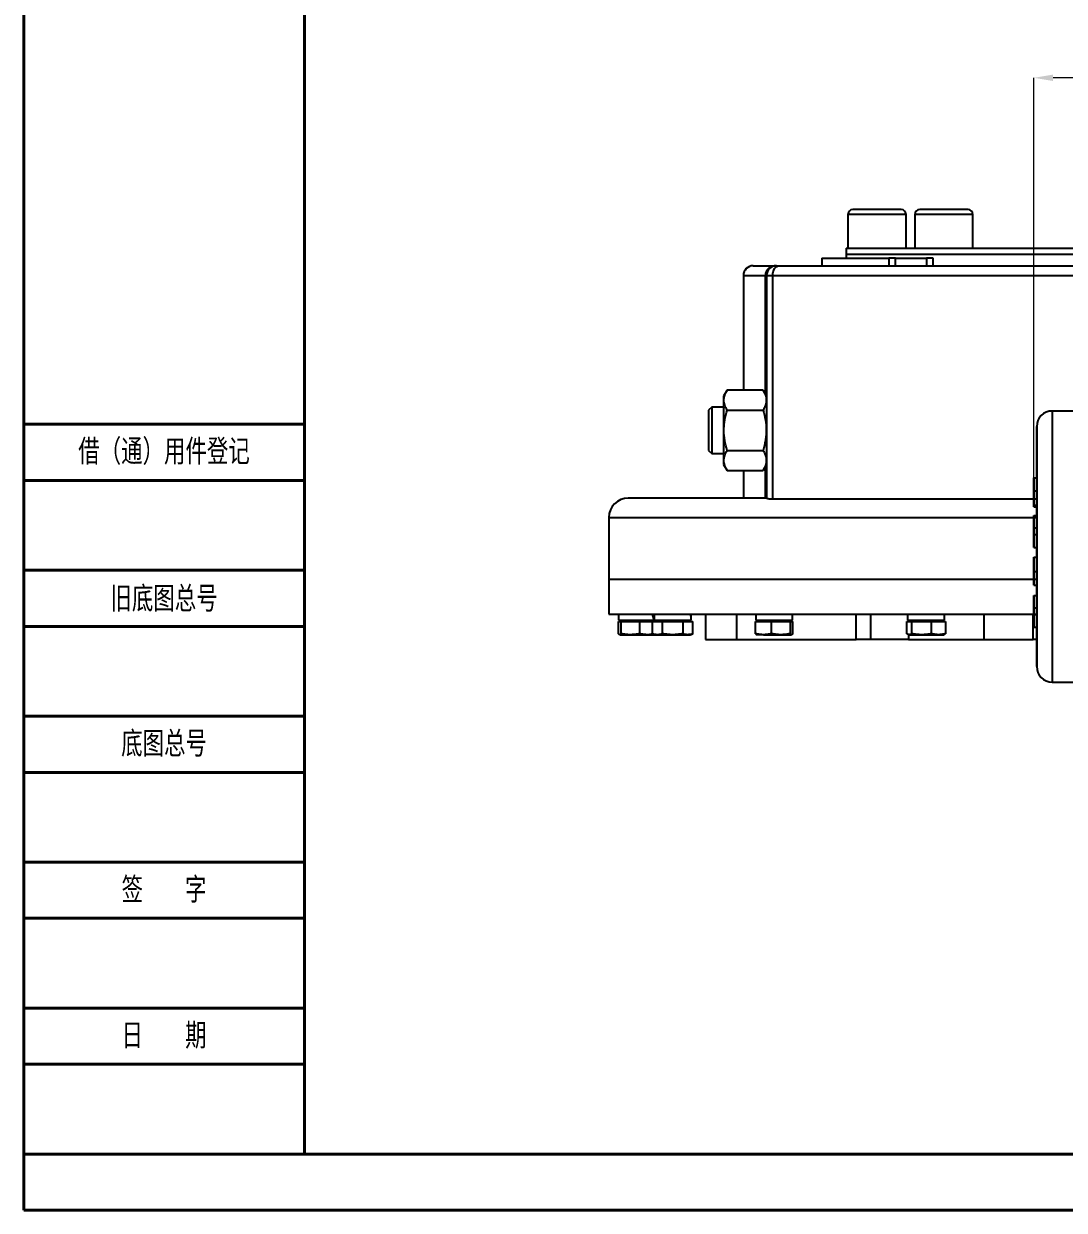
# Model space of a CAD drawing. Header units: millimetres. Extents: x 2180 to 4616, y 795 to 2518.
# Drawn here: x 2180 to 2717, y 795 to 1408 of the extents above; entities that cross this region are included whole.
import ezdxf

# ---------------------------------------------------------------- set-up
doc = ezdxf.new("R2010")
doc.units = ezdxf.units.MM
for name, color, linetype, lineweight in [('AM_5', 3, 'Continuous', 25), ('AM_BOR', 7, 'Continuous', 50), ('文字', 7, 'Continuous', 13), ('粗实线', 7, 'Continuous', 40)]:
    doc.layers.add(name, color=color, linetype=linetype, lineweight=lineweight)
doc.styles.add('SLDTEXTSTYLE1', font='txt.shx', dxfattribs={"width": 0.7, "bigfont": 'gbcbig.shx'})
doc.styles.add('标注', font='txt.shx', dxfattribs={"width": 0.7, "height": 3.5})
doc.dimstyles.new('SLDDIMSTYLE12$0', dxfattribs={"dimtxt": 12, "dimasz": 10, "dimexe": 0, "dimexo": 0.0625, "dimgap": 0.875, "dimtad": 1, "dimdec": 1, "dimlfac": 1.8, "dimrnd": 1e-09, "dimzin": 12, "dimdsep": 46, "dimtxsty": 'SLDTEXTSTYLE1', "dimcen": 0.09, "dimdle": 8.16, "dimclrd": 3, "dimclre": 3, "dimadec": 0, "dimazin": 3, "dimtfac": 1, "dimtdec": 1, "dimtofl": 0, "dimtmove": 0, "dimatfit": 3, "dimfxl": 0, "dimfrac": 2, "dimtolj": 1, "dimlwd": 5, "dimlwe": 5, "dimarcsym": 0})

# ---------------------------------------------------------------- blocks, each defined once
blk = doc.blocks.new('*D54')
at = {"layer": 'AM_5', "color": 3, "linetype": 'Continuous', "lineweight": 5, "transparency": 16777216}
for p, q in [((2701.66, 1173.63), (2701.66, 1380.16)), ((2854.16, 1380.16), (2711.66, 1380.16))]:
    blk.add_line(p, q, dxfattribs=at)
at = {"layer": 'AM_5', "color": 3, "lineweight": 5, "transparency": 16777216}
blk.add_line((2864.16, 1230.33), (2864.16, 1380.16), dxfattribs=at)
at = {"layer": 'AM_5', "color": 3, "transparency": 16777216}
for points in [[(2711.66, 1381.83), (2711.66, 1378.49), (2701.66, 1380.16)], [(2854.16, 1381.83), (2854.16, 1378.49), (2864.16, 1380.16)]]:
    blk.add_solid(points, dxfattribs=at)
at = {"layer": 'Defpoints', "color": 0, "transparency": 16777216}
for p in [(2701.66, 1380.16), (2864.16, 1230.27), (2701.66, 1173.57)]:
    blk.add_point(p, dxfattribs=at)
at = {"layer": 'AM_5', "color": 0, "transparency": 16777216, "insert": (2782.91, 1387.04), "char_height": 12, "attachment_point": 5, "style": 'SLDTEXTSTYLE1'}
blk.add_mtext('\\A1;165', dxfattribs=at)
blk = doc.blocks.new('rA3')
at = {"layer": '粗实线'}
for p, q in [((333.38, 421.26), (333.38, 124.26)), ((358.38, 416.26), (358.38, 129.26)), ((358.38, 194.26), (333.38, 194.26)), ((358.38, 189.26), (333.38, 189.26)), ((358.38, 181.26), (333.38, 181.26)), ((358.38, 176.26), (333.38, 176.26)), ((358.38, 168.26), (333.38, 168.26)), ((358.38, 163.26), (333.38, 163.26)), ((358.38, 155.26), (333.38, 155.26)), ((358.38, 150.26), (333.38, 150.26)), ((358.38, 142.26), (333.38, 142.26)), ((358.38, 137.26), (333.38, 137.26)), ((358.38, 129.26), (333.38, 129.26)), ((358.38, 129.26), (748.38, 129.26)), ((333.38, 124.26), (753.38, 124.26))]:
    blk.add_line(p, q, dxfattribs=at)
at = {"layer": '文字', "char_height": 2, "width": 25, "attachment_point": 5, "style": '标注'}
for s, insert in [('{\\fSimSun|b0|i0|c134|p54;借（通）用件登记}', (345.88, 191.76)), ('{\\fSimSun|b0|i0|c134|p54;旧底图总号}', (345.88, 178.67)), ('{\\fSimSun|b0|i0|c134|p54;底图总号}', (345.88, 165.76)), ('{\\fSimSun|b0|i0|c134|p54;签}   {\\fSimSun|b0|i0|c134|p54;字}', (345.88, 152.76)), ('{\\fSimSun|b0|i0|c134|p54;日}   {\\fSimSun|b0|i0|c134|p54;期}', (345.88, 139.76))]:
    blk.add_mtext(s, dxfattribs=dict(at, insert=insert))

msp = doc.modelspace()

# ---------------------------------------------------------------- linework, layer by layer
at = {"color": 7, "linetype": 'Continuous', "lineweight": 25}
for p, q in [((2605.657, 1309.573), (2605.657, 1292.073)), ((2635.657, 1309.573), (2605.657, 1309.573)), ((2635.657, 1292.073), (2635.657, 1309.573)), ((2640.218, 1309.573), (2640.218, 1292.073)), ((2670.218, 1309.573), (2640.218, 1309.573)), ((2670.218, 1292.073), (2670.218, 1309.573)), ((2604.657, 1292.073), (2604.657, 1289.073)), ((2604.657, 1292.073), (2824.085, 1292.073)), ((2604.657, 1289.073), (2604.657, 1287.073)), ((2604.657, 1289.073), (2824.085, 1289.073)), ((2592.195, 1287.073), (2592.195, 1283.073)), ((2592.217, 1287.073), (2592.195, 1287.073)), ((2592.217, 1287.073), (2592.217, 1283.073)), ((2592.217, 1287.073), (2626.719, 1287.073)), ((2626.719, 1287.073), (2626.719, 1283.073)), ((2630.169, 1287.073), (2626.719, 1287.073)), ((2630.169, 1283.073), (2630.169, 1287.073)), ((2630.169, 1287.073), (2646.27, 1287.073)), ((2646.27, 1287.073), (2646.27, 1283.073)), ((2649.721, 1287.073), (2646.27, 1287.073)), ((2649.721, 1283.073), (2649.721, 1287.073)), ((2551.657, 1278.073), (2551.657, 1218.857)), ((2551.657, 1278.073), (2563.048, 1278.073)), ((2563.048, 1278.073), (2563.657, 1278.073)), ((2563.048, 1216.753), (2563.048, 1278.073)), ((2563.657, 1278.073), (2566.768, 1278.073)), ((2563.657, 1278.073), (2563.657, 1163.073)), ((2566.768, 1162.612), (2566.768, 1278.073)), ((2566.768, 1278.073), (2836.712, 1278.073)), ((2543.181, 1218.857), (2541.357, 1215.698)), ((2541.357, 1215.698), (2541.357, 1198.073)), ((2561.833, 1218.857), (2543.181, 1218.857)), ((2563.657, 1215.698), (2561.833, 1218.857)), ((2535.281, 1210.073), (2533.657, 1208.449)), ((2533.657, 1208.449), (2533.657, 1198.073)), ((2541.357, 1210.073), (2535.281, 1210.073)), ((2535.281, 1210.073), (2535.281, 1186.073)), ((2543.181, 1208.465), (2561.833, 1208.465)), ((2817.187, 1208.027), (2711.157, 1208.027)), ((2533.657, 1198.073), (2533.657, 1187.697)), ((2541.357, 1198.073), (2541.357, 1180.448)), ((2533.657, 1187.697), (2535.281, 1186.073)), ((2535.281, 1186.073), (2541.357, 1186.073)), ((2543.181, 1187.68), (2561.833, 1187.68)), ((2541.357, 1180.448), (2543.181, 1177.288)), ((2543.181, 1177.288), (2561.833, 1177.288)), ((2551.657, 1177.288), (2551.657, 1163.073)), ((2561.833, 1177.288), (2563.657, 1180.448)), ((2563.048, 1163.073), (2563.048, 1179.393)), ((2701.657, 1169.744), (2701.657, 1173.572)), ((2701.657, 1173.572), (2701.657, 1173.572)), ((2701.657, 1173.572), (2701.657, 1166.8)), ((2701.657, 1173.572), (2703.157, 1173.572)), ((2701.657, 1173.572), (2703.157, 1173.572)), ((2703.157, 1166.8), (2703.157, 1173.572)), ((2703.157, 1173.572), (2703.157, 1173.572)), ((2701.657, 1167.103), (2701.657, 1169.744)), ((2701.657, 1169.744), (2701.657, 1169.744)), ((2701.657, 1166.672), (2701.657, 1169.744)), ((2701.657, 1169.744), (2701.657, 1167.451)), ((2701.657, 1169.744), (2701.657, 1169.744)), ((2701.657, 1162.431), (2701.657, 1167.103)), ((2701.657, 1166.8), (2703.157, 1166.8)), ((2563.657, 1163.073), (2563.657, 1163.073)), ((2566.768, 1162.612), (2703.157, 1162.612)), ((2701.657, 1163.513), (2701.657, 1158.581)), ((2701.657, 1158.581), (2701.657, 1162.431)), ((2703.157, 1159.227), (2701.657, 1159.227)), ((2701.657, 1158.581), (2703.157, 1158.581)), ((2703.156, 1153.997), (2703.156, 1158.581)), ((2703.157, 1158.581), (2703.157, 1159.227)), ((2482.157, 1153.073), (2482.157, 1121.073)), ((2482.157, 1153.073), (2703.157, 1153.073)), ((2701.657, 1153.997), (2703.157, 1153.997)), ((2701.657, 1153.997), (2701.657, 1147.432)), ((2701.657, 1150.12), (2701.657, 1153.997)), ((2703.157, 1147.432), (2703.157, 1153.997)), ((2701.657, 1148.303), (2701.657, 1150.12)), ((2701.657, 1143.287), (2701.657, 1148.303)), ((2701.657, 1147.572), (2701.657, 1144.004)), ((2701.657, 1145.796), (2701.657, 1147.572)), ((2703.157, 1147.432), (2701.657, 1147.432)), ((2701.657, 1147.432), (2701.657, 1144.162)), ((2703.157, 1144.162), (2703.157, 1147.432)), ((2701.657, 1144.004), (2701.657, 1145.796)), ((2701.657, 1144.162), (2701.657, 1137.575)), ((2701.657, 1144.162), (2703.157, 1144.162)), ((2701.657, 1141.469), (2701.657, 1143.287)), ((2701.657, 1137.575), (2701.657, 1141.469)), ((2703.157, 1137.575), (2703.157, 1144.162)), ((2701.657, 1137.575), (2703.157, 1137.575)), ((2703.156, 1132.604), (2703.156, 1137.575)), ((2701.657, 1132.604), (2703.157, 1132.604)), ((2701.657, 1121.573), (2701.657, 1125.595)), ((2701.657, 1125.595), (2701.657, 1125.595)), ((2701.657, 1125.595), (2701.657, 1118.132)), ((2701.657, 1125.054), (2703.157, 1125.054)), ((2701.657, 1118.132), (2701.657, 1121.833)), ((2482.157, 1121.073), (2482.157, 1103.073)), ((2482.157, 1121.073), (2703.157, 1121.073)), ((2482.157, 1121.073), (2703.157, 1121.073)), ((2701.657, 1121.573), (2701.657, 1121.573)), ((2701.657, 1121.124), (2701.657, 1121.371)), ((2701.657, 1118.132), (2701.657, 1121.124)), ((2701.657, 1118.132), (2701.657, 1118.132)), ((2701.657, 1118.132), (2703.157, 1118.132)), ((2701.657, 1112.769), (2703.157, 1112.769)), ((2701.657, 1112.769), (2701.657, 1106.205)), ((2701.657, 1108.893), (2701.657, 1112.769)), ((2703.157, 1106.205), (2703.157, 1112.769)), ((2701.657, 1107.076), (2701.657, 1108.893)), ((2701.657, 1102.06), (2701.657, 1107.076)), ((2701.657, 1106.345), (2701.657, 1102.777)), ((2701.657, 1104.569), (2701.657, 1106.345)), ((2703.157, 1106.205), (2701.657, 1106.205)), ((2701.657, 1106.205), (2701.657, 1102.935)), ((2701.657, 1102.777), (2701.657, 1104.569)), ((2703.157, 1102.935), (2703.157, 1106.205)), ((2482.157, 1103.073), (2703.157, 1103.073)), ((2487.052, 1092.979), (2487.052, 1099.373)), ((2487.052, 1099.373), (2488.418, 1099.373)), ((2487.107, 1103.073), (2487.107, 1099.973)), ((2487.107, 1099.973), (2505.483, 1099.973)), ((2488.422, 1099.973), (2487.822, 1099.373)), ((2488.418, 1092.979), (2488.418, 1099.373)), ((2488.418, 1099.373), (2498.023, 1099.373)), ((2498.023, 1099.373), (2498.023, 1092.979)), ((2498.023, 1099.373), (2504.686, 1099.373)), ((2504.686, 1092.979), (2504.686, 1099.373)), ((2504.686, 1099.373), (2509.89, 1099.373)), ((2505.492, 1099.373), (2504.892, 1099.973)), ((2505.528, 1103.073), (2505.528, 1099.973)), ((2505.528, 1099.973), (2524.628, 1099.973)), ((2506.843, 1099.973), (2506.243, 1099.373)), ((2509.89, 1092.979), (2509.89, 1099.373)), ((2509.89, 1099.373), (2520.282, 1099.373)), ((2520.282, 1099.373), (2520.282, 1092.979)), ((2520.282, 1099.373), (2525.47, 1099.373)), ((2523.913, 1099.373), (2523.313, 1099.973)), ((2524.628, 1099.988), (2524.628, 1103.073)), ((2524.628, 1099.973), (2524.628, 1099.988)), ((2525.47, 1092.979), (2525.47, 1099.373)), ((2532.008, 1103.073), (2532.008, 1090.073)), ((2548.081, 1103.073), (2548.081, 1090.073)), ((2557.939, 1092.979), (2557.939, 1099.373)), ((2557.939, 1099.373), (2566.19, 1099.373)), ((2557.987, 1103.073), (2557.987, 1099.973)), ((2557.987, 1099.973), (2577.087, 1099.973)), ((2559.302, 1099.973), (2558.702, 1099.373)), ((2566.19, 1092.979), (2566.19, 1099.373)), ((2566.19, 1099.373), (2575.788, 1099.373)), ((2576.372, 1099.373), (2575.772, 1099.973)), ((2575.788, 1099.373), (2575.788, 1092.979)), ((2575.788, 1099.373), (2577.135, 1099.373)), ((2577.087, 1099.973), (2577.087, 1103.073)), ((2577.135, 1092.979), (2577.135, 1099.373)), ((2609.905, 1090.073), (2609.905, 1103.073)), ((2617.243, 1103.073), (2617.243, 1090.073)), ((2636.007, 1092.979), (2636.007, 1099.373)), ((2636.007, 1099.373), (2638.706, 1099.373)), ((2636.498, 1103.073), (2636.498, 1099.973)), ((2636.498, 1099.973), (2655.598, 1099.973)), ((2636.987, 1099.973), (2636.987, 1099.373)), ((2637.813, 1099.973), (2637.213, 1099.373)), ((2638.706, 1092.979), (2638.706, 1099.373)), ((2638.706, 1099.373), (2648.746, 1099.373)), ((2648.746, 1092.979), (2648.746, 1099.373)), ((2648.746, 1099.373), (2656.088, 1099.373)), ((2654.883, 1099.373), (2654.283, 1099.973)), ((2655.598, 1099.973), (2655.598, 1103.073)), ((2656.088, 1099.373), (2656.088, 1092.979)), ((2675.79, 1103.073), (2675.79, 1090.073)), ((2701.399, 1090.073), (2701.399, 1103.073)), ((2701.657, 1102.935), (2701.657, 1096.348)), ((2701.657, 1102.935), (2703.157, 1102.935)), ((2701.657, 1100.242), (2701.657, 1102.06)), ((2701.657, 1096.348), (2701.657, 1100.242)), ((2703.157, 1096.348), (2703.157, 1102.935)), ((2487.735, 1092.473), (2493.22, 1092.473)), ((2493.22, 1092.473), (2502.142, 1092.473)), ((2505.084, 1092.835), (2502.142, 1092.473)), ((2502.142, 1092.473), (2505.657, 1092.473)), ((2504.686, 1092.979), (2506.078, 1092.473)), ((2506.078, 1092.473), (2507.288, 1092.473)), ((2507.288, 1092.473), (2515.086, 1092.473)), ((2515.086, 1092.473), (2522.876, 1092.473)), ((2522.876, 1092.473), (2524.078, 1092.473)), ((2524.078, 1092.473), (2525.47, 1092.979)), ((2562.065, 1092.473), (2558.537, 1092.473)), ((2562.065, 1092.473), (2570.989, 1092.473)), ((2570.989, 1092.473), (2576.461, 1092.473)), ((2636.689, 1092.603), (2637.048, 1092.473)), ((2636.987, 1092.495), (2636.987, 1090.073)), ((2637.048, 1092.473), (2637.356, 1092.473)), ((2637.356, 1092.473), (2643.726, 1092.473)), ((2643.726, 1092.473), (2652.417, 1092.473)), ((2652.417, 1092.473), (2655.048, 1092.473)), ((2655.048, 1092.473), (2655.406, 1092.603)), ((2655.367, 1092.709), (2656.088, 1092.979)), ((2701.657, 1096.348), (2703.157, 1096.348)), ((2532.008, 1090.073), (2548.081, 1090.073)), ((2548.081, 1090.073), (2609.905, 1090.073)), ((2617.243, 1090.073), (2609.905, 1090.073)), ((2636.987, 1090.073), (2617.243, 1090.073)), ((2636.987, 1090.073), (2675.79, 1090.073)), ((2675.79, 1090.073), (2701.399, 1090.073)), ((2703.157, 1090.073), (2701.399, 1090.073)), ((2711.157, 1068.027), (2852.157, 1068.027))]:
    msp.add_line(p, q, dxfattribs=at)
at = {"color": 7, "linetype": 'Continuous', "lineweight": 25, "flags": 128}
for points in [[(2566.768, 1278.073), (2566.834, 1279.048), (2567.03, 1279.986), (2567.348, 1280.851), (2567.776, 1281.608), (2568.298, 1282.23), (2568.894, 1282.692), (2569.54, 1282.977), (2570.212, 1283.073)], [(2711.157, 1208.027), (2711.157, 1207.849), (2711.157, 1207.315), (2711.157, 1206.428), (2711.157, 1205.192), (2711.157, 1203.614), (2711.157, 1201.702), (2711.157, 1199.465), (2711.157, 1196.915), (2711.157, 1194.065), (2711.157, 1190.93), (2711.157, 1187.525), (2711.157, 1183.868), (2711.157, 1179.977), (2711.157, 1175.872), (2711.157, 1171.575), (2711.157, 1167.106), (2711.157, 1162.49), (2711.157, 1157.749), (2711.157, 1152.907), (2711.157, 1147.989), (2711.157, 1143.021), (2711.157, 1138.027), (2711.157, 1133.034), (2711.157, 1128.065), (2711.157, 1123.148), (2711.157, 1118.306), (2711.157, 1113.565), (2711.157, 1108.948), (2711.157, 1104.48), (2711.157, 1100.183), (2711.157, 1096.078), (2711.157, 1092.187), (2711.157, 1088.53), (2711.157, 1085.125), (2711.157, 1081.99), (2711.157, 1079.14), (2711.157, 1076.59), (2711.157, 1074.353), (2711.157, 1072.441), (2711.157, 1070.863), (2711.157, 1069.627), (2711.157, 1068.74), (2711.157, 1068.206), (2711.157, 1068.027)]]:
    msp.add_lwpolyline(points, dxfattribs=at)
at = {"color": 7, "linetype": 'Continuous', "lineweight": 25}
for centre, radius, start, end in [((2608.157, 1309.573), 2.5, 90, 180), ((2633.157, 1309.573), 2.5, 0, 90), ((2642.718, 1309.573), 2.5, 90, 180), ((2667.718, 1309.573), 2.5, 0, 90), ((2556.657, 1278.073), 5, 90, 180), ((2567.9, 1278.22), 4.855, 91.855816, 181.742735), ((2568.657, 1278.073), 5, 90, 180), ((2711.157, 1200.027), 8, 90, 180), ((2492.157, 1153.073), 10, 90, 180), ((2711.157, 1076.027), 8, 180, 270)]:
    msp.add_arc(centre, radius, start, end, dxfattribs=at)
for centre, major_axis, ratio, start_param, end_param in [((2496.657, 1099.973), (-4.92, 16.357), 0.500419, 4.5629968, 4.7515238), ((2496.657, 1103.073), (-4.92, 16.357), 0.500419, 4.5505207, 4.5629968), ((2515.078, 1099.973), (0.013, 16.541), 0.5773498, 4.7128403, 4.9013672), ((2515.078, 1103.073), (0.013, 16.541), 0.5773498, 4.6198992, 4.7128403)]:
    msp.add_ellipse(centre, major_axis=major_axis, ratio=ratio, start_param=start_param, end_param=end_param, dxfattribs=at)
for points, knots in [([(2621.088, 1312.073), (2620.325, 1312.073), (2618.752, 1312.073), (2616.4, 1312.073), (2614.121, 1312.073), (2612.067, 1312.073), (2610.377, 1312.073), (2609.131, 1312.073), (2608.413, 1312.073), (2608.116, 1312.073), (2608.179, 1312.073), (2608.189, 1312.073)], [0, 0, 0, 0, 0.1140161, 0.2348618, 0.3607315, 0.4892723, 0.6178131, 0.7436828, 0.8645284, 0.9785445, 1, 1, 1, 1]), ([(2633.125, 1312.073), (2633.111, 1312.073), (2633.079, 1312.073), (2632.488, 1312.073), (2631.417, 1312.073), (2629.86, 1312.073), (2627.919, 1312.073), (2625.719, 1312.073), (2623.415, 1312.073), (2621.848, 1312.073), (2621.088, 1312.073)], [0, 0, 0, 0, 0.0967106, 0.2229744, 0.3544874, 0.4887913, 0.6230952, 0.7546082, 0.880872, 1, 1, 1, 1]), ([(2664.357, 1312.073), (2663.807, 1312.073), (2662.674, 1312.073), (2660.576, 1312.073), (2658.205, 1312.073), (2655.652, 1312.073), (2653.083, 1312.073), (2650.653, 1312.073), (2648.493, 1312.073), (2646.641, 1312.073), (2645.084, 1312.073), (2643.828, 1312.073), (2643.02, 1312.073), (2642.662, 1312.073), (2642.744, 1312.073), (2642.755, 1312.073)], [0, 0, 0, 0, 0.0765593, 0.1577045, 0.2422232, 0.3285356, 0.4148479, 0.4993666, 0.5805118, 0.6570711, 0.7336304, 0.8147756, 0.8992943, 0.9856067, 1, 1, 1, 1]), ([(2667.681, 1312.073), (2667.661, 1312.073), (2667.617, 1312.073), (2666.93, 1312.073), (2665.86, 1312.073), (2664.848, 1312.073), (2664.357, 1312.073)], [0, 0, 0, 0, 0.22893765, 0.49798369, 0.75629089, 1, 1, 1, 1]), ([(2556.657, 1283.073), (2556.658, 1283.073), (2556.66, 1283.073), (2556.675, 1283.073), (2556.7, 1283.073), (2556.735, 1283.073), (2556.779, 1283.073), (2556.834, 1283.073), (2556.898, 1283.073), (2556.972, 1283.073), (2557.056, 1283.073), (2557.151, 1283.073), (2557.255, 1283.073), (2557.557, 1283.073), (2558.198, 1283.073), (2559.432, 1283.073), (2561.008, 1283.073), (2562.494, 1283.073), (2563.675, 1283.073), (2564.415, 1283.073), (2565.192, 1283.073), (2566.005, 1283.073), (2566.851, 1283.073), (2567.446, 1283.073), (2567.743, 1283.073)], [0, 0, 0, 0, 0.021046, 0.0420865, 0.0631227, 0.0841557, 0.1051865, 0.1262165, 0.1472467, 0.1682783, 0.1893124, 0.2103502, 0.2313928, 0.2524414, 0.378155, 0.5038769, 0.6286161, 0.7533635, 0.7944827, 0.8355853, 0.8766797, 0.9177746, 0.9588785, 1, 1, 1, 1]), ([(2568.657, 1283.073), (2568.658, 1283.073), (2568.659, 1283.073), (2568.672, 1283.073), (2568.692, 1283.073), (2568.72, 1283.073), (2568.774, 1283.073), (2568.876, 1283.073), (2569.054, 1283.073), (2569.28, 1283.073), (2569.521, 1283.073), (2569.757, 1283.073), (2569.974, 1283.073), (2570.133, 1283.073), (2570.212, 1283.073)], [0, 0, 0, 0, 0.0495509, 0.0989925, 0.1484043, 0.1978665, 0.2474587, 0.3736716, 0.5000144, 0.6262273, 0.75257, 0.8350798, 0.9174329, 1, 1, 1, 1]), ([(2570.212, 1283.073), (2573.577, 1283.073), (2580.305, 1283.073), (2591.086, 1283.073), (2602.404, 1283.073), (2614.332, 1283.073), (2627.875, 1283.073), (2643.113, 1283.073), (2660.087, 1283.073), (2677.593, 1283.073), (2694.296, 1283.073), (2709.999, 1283.073), (2724.57, 1283.073), (2739.14, 1283.073), (2753.638, 1283.073), (2767.977, 1283.073), (2782.085, 1283.073), (2795.877, 1283.073), (2809.303, 1283.073), (2822.378, 1283.073), (2832.368, 1283.073), (2838.018, 1283.073), (2839.476, 1283.073)], [0, 0, 0, 0, 0.03438011, 0.06873354, 0.10355952, 0.13893125, 0.17466123, 0.21981504, 0.26534585, 0.31113151, 0.35704565, 0.39377758, 0.43043569, 0.46696736, 0.50332079, 0.53944525, 0.57517438, 0.6105457, 0.64537233, 0.67972545, 0.71410648, 0.72614232, 0.72614232, 0.72614232, 0.72614232]), ([(2543.181, 1208.465), (2542.691, 1209.313), (2542.288, 1210.168), (2541.728, 1211.895), (2541.575, 1212.768), (2541.573, 1213.872), (2541.582, 1214.094), (2541.619, 1214.536), (2541.647, 1214.756), (2541.757, 1215.415), (2541.866, 1215.851), (2542.286, 1217.151), (2542.691, 1218.008), (2543.181, 1218.857)], [0, 0, 0, 0, 0.25, 0.25, 0.5, 0.5, 0.5625, 0.5625, 0.625, 0.625, 0.75, 0.75, 1, 1, 1, 1]), ([(2561.833, 1218.857), (2562.323, 1218.009), (2562.726, 1217.154), (2563.286, 1215.427), (2563.439, 1214.555), (2563.441, 1213.45), (2563.432, 1213.228), (2563.395, 1212.786), (2563.367, 1212.566), (2563.257, 1211.907), (2563.148, 1211.471), (2562.728, 1210.171), (2562.323, 1209.314), (2561.833, 1208.465)], [0, 0, 0, 0, 0.25, 0.25, 0.5, 0.5, 0.5625, 0.5625, 0.625, 0.625, 0.75, 0.75, 1, 1, 1, 1]), ([(2543.181, 1187.68), (2542.691, 1189.377), (2542.288, 1191.086), (2541.728, 1194.541), (2541.575, 1196.286), (2541.573, 1198.495), (2541.582, 1198.939), (2541.619, 1199.823), (2541.647, 1200.263), (2541.757, 1201.58), (2541.866, 1202.452), (2542.286, 1205.053), (2542.691, 1206.766), (2543.181, 1208.465)], [0, 0, 0, 0, 0.25, 0.25, 0.5, 0.5, 0.5625, 0.5625, 0.625, 0.625, 0.75, 0.75, 1, 1, 1, 1]), ([(2561.833, 1208.465), (2562.323, 1206.768), (2562.726, 1205.059), (2563.286, 1201.605), (2563.439, 1199.86), (2563.441, 1197.651), (2563.432, 1197.207), (2563.395, 1196.323), (2563.367, 1195.882), (2563.257, 1194.565), (2563.148, 1193.693), (2562.728, 1191.093), (2562.323, 1189.379), (2561.833, 1187.68)], [0, 0, 0, 0, 0.25, 0.25, 0.5, 0.5, 0.5625, 0.5625, 0.625, 0.625, 0.75, 0.75, 1, 1, 1, 1]), ([(2703.156, 1173.572), (2703.156, 1174.766), (2703.156, 1177.71), (2703.156, 1181.937), (2703.156, 1186.242), (2703.156, 1189.999), (2703.156, 1193.18), (2703.156, 1196.019), (2703.157, 1198.281), (2703.157, 1199.715), (2703.157, 1200.181), (2703.157, 1199.715), (2703.157, 1198.281), (2703.157, 1196.019), (2703.157, 1193.18), (2703.157, 1190), (2703.157, 1186.24), (2703.157, 1181.946), (2703.157, 1177.184), (2703.157, 1172.032), (2703.157, 1166.581), (2703.157, 1160.342), (2703.157, 1153.339), (2703.157, 1145.667), (2703.157, 1140.548), (2703.157, 1138.027)], [0, 0, 0, 0, 0.0279063, 0.0687994, 0.1096924, 0.150368, 0.1906154, 0.2302372, 0.2813181, 0.3310053, 0.3791996, 0.4273908, 0.4770781, 0.528162, 0.5677838, 0.6080312, 0.6487067, 0.6895998, 0.7304928, 0.7711684, 0.8114158, 0.8510376, 0.9021185, 0.9518065, 1, 1, 1, 1]), ([(2543.181, 1177.288), (2542.691, 1178.137), (2542.288, 1178.991), (2541.728, 1180.718), (2541.575, 1181.591), (2541.573, 1182.695), (2541.582, 1182.917), (2541.619, 1183.359), (2541.647, 1183.579), (2541.757, 1184.238), (2541.866, 1184.674), (2542.286, 1185.974), (2542.691, 1186.831), (2543.181, 1187.68)], [0, 0, 0, 0, 0.25, 0.25, 0.5, 0.5, 0.5625, 0.5625, 0.625, 0.625, 0.75, 0.75, 1, 1, 1, 1]), ([(2561.833, 1187.68), (2562.323, 1186.832), (2562.726, 1185.977), (2563.286, 1184.25), (2563.439, 1183.378), (2563.441, 1182.273), (2563.432, 1182.051), (2563.395, 1181.609), (2563.367, 1181.389), (2563.257, 1180.731), (2563.148, 1180.295), (2562.728, 1178.994), (2562.323, 1178.138), (2561.833, 1177.288)], [0, 0, 0, 0, 0.25, 0.25, 0.5, 0.5, 0.5625, 0.5625, 0.625, 0.625, 0.75, 0.75, 1, 1, 1, 1]), ([(2701.657, 1167.451), (2701.657, 1166.754), (2701.657, 1165.704), (2701.657, 1164.368), (2701.657, 1163.606), (2701.657, 1163.128), (2701.657, 1163.084), (2701.657, 1163.06)], [0, 0, 0, 0, 0.33624225, 0.50689056, 0.67978579, 0.82636291, 1, 1, 1, 1]), ([(2701.657, 1166.8), (2701.657, 1165.79), (2701.657, 1163.952), (2701.657, 1161.721), (2701.657, 1160.251), (2701.657, 1159.366), (2701.657, 1159.278), (2701.657, 1159.227)], [0, 0, 0, 0, 0.276074, 0.5026478, 0.648994, 0.7958383, 1, 1, 1, 1]), ([(2701.657, 1163.06), (2701.657, 1163.086), (2701.657, 1163.127), (2701.657, 1163.568), (2701.657, 1164.293), (2701.657, 1165.362), (2701.657, 1166.237), (2701.657, 1166.672)], [0, 0, 0, 0, 0.2351446, 0.3753425, 0.5160023, 0.7589134, 1, 1, 1, 1]), ([(2703.157, 1159.227), (2703.157, 1159.277), (2703.157, 1159.362), (2703.157, 1160.212), (2703.157, 1161.64), (2703.157, 1163.886), (2703.157, 1165.76), (2703.157, 1166.8)], [0, 0, 0, 0, 0.2019609, 0.3446228, 0.48769, 0.7156034, 1, 1, 1, 1]), ([(2563.657, 1163.073), (2563.657, 1163.073), (2563.727, 1163.039), (2563.93, 1162.967), (2564.014, 1162.94), (2564.216, 1162.882), (2564.334, 1162.852), (2564.732, 1162.765), (2565.057, 1162.711), (2565.635, 1162.653), (2565.843, 1162.638), (2566.286, 1162.617), (2566.52, 1162.612), (2566.768, 1162.612)], [0, 0, 0, 0, 0.25, 0.25, 0.375, 0.375, 0.5, 0.5, 0.75, 0.75, 0.875, 0.875, 1, 1, 1, 1]), ([(2701.657, 1159.227), (2701.657, 1159.249), (2701.657, 1159.292), (2701.657, 1159.674), (2701.657, 1160.751), (2701.657, 1162.147), (2701.657, 1163.205), (2701.657, 1163.513)], [0, 0, 0, 0, 0.1629267, 0.3248672, 0.5602734, 0.8718604, 1, 1, 1, 1]), ([(2703.157, 1138.027), (2703.157, 1135.507), (2703.157, 1130.388), (2703.157, 1122.716), (2703.157, 1115.713), (2703.157, 1109.474), (2703.157, 1104.022), (2703.157, 1098.871), (2703.157, 1094.109), (2703.157, 1089.815), (2703.157, 1086.055), (2703.157, 1082.875), (2703.157, 1080.036), (2703.157, 1077.774), (2703.157, 1076.339), (2703.157, 1075.874), (2703.157, 1076.339), (2703.157, 1077.774), (2703.156, 1080.035), (2703.156, 1082.876), (2703.156, 1086.051), (2703.156, 1089.831), (2703.156, 1093.28), (2703.156, 1095.618), (2703.156, 1096.348)], [0, 0, 0, 0, 0.05074112, 0.10305579, 0.15684183, 0.19855941, 0.24093569, 0.28376278, 0.32681888, 0.36987498, 0.41270207, 0.45507835, 0.49679593, 0.55057883, 0.60289426, 0.65363776, 0.70437809, 0.75669356, 0.8104796, 0.85219718, 0.89457346, 0.93740055, 0.98045665, 1, 1, 1, 1]), ([(2701.657, 1132.604), (2701.657, 1132.576), (2701.657, 1132.53), (2701.657, 1132.118), (2701.657, 1131.42), (2701.657, 1130.157), (2701.657, 1128.225), (2701.657, 1126.395), (2701.657, 1125.369), (2701.657, 1125.054)], [0, 0, 0, 0, 0.1985013, 0.3338137, 0.4687628, 0.6319948, 0.7964274, 0.9375005, 1, 1, 1, 1]), ([(2701.657, 1125.313), (2701.657, 1126.138), (2701.657, 1127.789), (2701.657, 1129.898), (2701.657, 1131.621), (2701.657, 1132.482), (2701.657, 1132.563), (2701.657, 1132.604)], [0, 0, 0, 0, 0.17934361, 0.35888885, 0.5415629, 0.76594867, 1, 1, 1, 1]), ([(2701.657, 1125.054), (2701.657, 1125.402), (2701.657, 1126.081), (2701.657, 1127), (2701.657, 1127.82), (2701.657, 1128.354), (2701.657, 1128.612), (2701.657, 1128.633), (2701.657, 1128.644)], [0, 0, 0, 0, 0.1055686, 0.2061744, 0.3333255, 0.5255849, 0.762499, 1, 1, 1, 1]), ([(2701.657, 1128.644), (2701.657, 1128.616), (2701.657, 1128.569), (2701.657, 1128.125), (2701.657, 1127.196), (2701.657, 1126.134), (2701.657, 1125.283), (2701.657, 1124.926)], [0, 0, 0, 0, 0.3330331, 0.5539557, 0.7183333, 0.8819115, 1, 1, 1, 1]), ([(2703.157, 1125.054), (2703.157, 1125.911), (2703.157, 1127.472), (2703.157, 1129.451), (2703.157, 1131.064), (2703.157, 1132.062), (2703.157, 1132.529), (2703.157, 1132.579), (2703.157, 1132.604)], [0, 0, 0, 0, 0.1686401, 0.3068009, 0.4445468, 0.6493658, 0.8244287, 1, 1, 1, 1]), ([(2701.657, 1121.371), (2701.657, 1121.378), (2701.657, 1121.395), (2701.657, 1121.612), (2701.657, 1122.331), (2701.657, 1123.613), (2701.657, 1124.765), (2701.657, 1125.313)], [0, 0, 0, 0, 0.0480273, 0.1148309, 0.233216, 0.6345243, 1, 1, 1, 1]), ([(2701.657, 1125.054), (2701.657, 1124.544), (2701.657, 1123.527), (2701.657, 1121.895), (2701.657, 1120.335), (2701.657, 1119.08), (2701.657, 1118.26), (2701.657, 1118.177), (2701.657, 1118.132)], [0, 0, 0, 0, 0.13114557, 0.26152719, 0.43053232, 0.59905832, 0.78617201, 1, 1, 1, 1]), ([(2701.657, 1121.833), (2701.657, 1121.847), (2701.657, 1121.874), (2701.657, 1122.144), (2701.657, 1122.732), (2701.657, 1123.538), (2701.657, 1124.369), (2701.657, 1124.87), (2701.657, 1125.054)], [0, 0, 0, 0, 0.2296319, 0.4575605, 0.6152818, 0.7736499, 0.9169672, 1, 1, 1, 1]), ([(2701.657, 1124.926), (2701.657, 1124.502), (2701.657, 1123.759), (2701.657, 1122.817), (2701.657, 1122.109), (2701.657, 1121.639), (2701.657, 1121.598), (2701.657, 1121.573)], [0, 0, 0, 0, 0.2043544, 0.3586739, 0.5127895, 0.7124459, 1, 1, 1, 1]), ([(2703.157, 1118.132), (2703.157, 1118.196), (2703.157, 1118.311), (2703.157, 1119.436), (2703.157, 1120.956), (2703.157, 1122.897), (2703.157, 1124.313), (2703.157, 1125.054)], [0, 0, 0, 0, 0.2594927, 0.46447, 0.6370764, 0.810103, 1, 1, 1, 1]), ([(2703.156, 1112.769), (2703.156, 1113.573), (2703.156, 1115.3), (2703.156, 1117.145), (2703.156, 1118.132)], [0, 0, 0, 0, 0.4653058, 1, 1, 1, 1]), ([(2487.735, 1092.473), (2487.62, 1092.473), (2487.506, 1092.52), (2487.278, 1092.695), (2487.165, 1092.823), (2487.052, 1092.979)], [0, 0, 0, 0, 0.5, 0.5, 1, 1, 1, 1]), ([(2488.418, 1092.979), (2488.305, 1092.823), (2488.192, 1092.695), (2487.964, 1092.52), (2487.85, 1092.473), (2487.735, 1092.473)], [0, 0, 0, 0, 0.5, 0.5, 1, 1, 1, 1]), ([(2493.22, 1092.473), (2492.412, 1092.473), (2491.609, 1092.52), (2490.008, 1092.695), (2489.212, 1092.823), (2488.418, 1092.979)], [0, 0, 0, 0, 0.5, 0.5, 1, 1, 1, 1]), ([(2498.023, 1092.979), (2497.229, 1092.823), (2496.432, 1092.695), (2494.832, 1092.52), (2494.028, 1092.473), (2493.22, 1092.473)], [0, 0, 0, 0, 0.5, 0.5, 1, 1, 1, 1]), ([(2502.142, 1092.473), (2501.449, 1092.473), (2500.76, 1092.52), (2499.387, 1092.695), (2498.704, 1092.823), (2498.023, 1092.979)], [0, 0, 0, 0, 0.5, 0.5, 1, 1, 1, 1]), ([(2507.288, 1092.473), (2506.85, 1092.473), (2506.415, 1092.52), (2505.548, 1092.695), (2505.116, 1092.823), (2504.686, 1092.979)], [0, 0, 0, 0, 0.5, 0.5, 1, 1, 1, 1]), ([(2509.89, 1092.979), (2509.46, 1092.823), (2509.028, 1092.695), (2508.161, 1092.52), (2507.726, 1092.473), (2507.288, 1092.473)], [0, 0, 0, 0, 0.5, 0.5, 1, 1, 1, 1]), ([(2515.086, 1092.473), (2514.212, 1092.473), (2513.342, 1092.52), (2511.611, 1092.695), (2510.749, 1092.823), (2509.89, 1092.979)], [0, 0, 0, 0, 0.5, 0.5, 1, 1, 1, 1]), ([(2520.282, 1092.979), (2519.423, 1092.823), (2518.562, 1092.695), (2516.83, 1092.52), (2515.96, 1092.473), (2515.086, 1092.473)], [0, 0, 0, 0, 0.5, 0.5, 1, 1, 1, 1]), ([(2522.876, 1092.473), (2522.44, 1092.473), (2522.006, 1092.52), (2521.141, 1092.695), (2520.711, 1092.823), (2520.282, 1092.979)], [0, 0, 0, 0, 0.5, 0.5, 1, 1, 1, 1]), ([(2525.47, 1092.979), (2525.042, 1092.823), (2524.611, 1092.695), (2523.747, 1092.52), (2523.313, 1092.473), (2522.876, 1092.473)], [0, 0, 0, 0, 0.5, 0.5, 1, 1, 1, 1]), ([(2562.065, 1092.473), (2561.371, 1092.473), (2560.68, 1092.52), (2559.306, 1092.695), (2558.621, 1092.823), (2557.939, 1092.979)], [0, 0, 0, 0, 0.5, 0.5, 1, 1, 1, 1]), ([(2557.939, 1092.979), (2558.051, 1092.823), (2558.163, 1092.695), (2558.387, 1092.52), (2558.5, 1092.473), (2558.613, 1092.473)], [0, 0, 0, 0, 0.5, 0.5, 1, 1, 1, 1]), ([(2566.19, 1092.979), (2565.508, 1092.823), (2564.824, 1092.695), (2563.449, 1092.52), (2562.759, 1092.473), (2562.065, 1092.473)], [0, 0, 0, 0, 0.5, 0.5, 1, 1, 1, 1]), ([(2570.989, 1092.473), (2570.181, 1092.473), (2569.378, 1092.52), (2567.779, 1092.695), (2566.983, 1092.823), (2566.19, 1092.979)], [0, 0, 0, 0, 0.5, 0.5, 1, 1, 1, 1]), ([(2575.788, 1092.979), (2574.994, 1092.823), (2574.198, 1092.695), (2572.599, 1092.52), (2571.796, 1092.473), (2570.989, 1092.473)], [0, 0, 0, 0, 0.5, 0.5, 1, 1, 1, 1]), ([(2576.461, 1092.473), (2576.348, 1092.473), (2576.235, 1092.52), (2576.011, 1092.695), (2575.899, 1092.823), (2575.788, 1092.979)], [0, 0, 0, 0, 0.5, 0.5, 1, 1, 1, 1]), ([(2577.135, 1092.979), (2577.023, 1092.823), (2576.912, 1092.695), (2576.687, 1092.52), (2576.574, 1092.473), (2576.461, 1092.473)], [0, 0, 0, 0, 0.5, 0.5, 1, 1, 1, 1]), ([(2637.356, 1092.473), (2637.129, 1092.473), (2636.903, 1092.52), (2636.454, 1092.695), (2636.23, 1092.823), (2636.007, 1092.979)], [0, 0, 0, 0, 0.5, 0.5, 1, 1, 1, 1]), ([(2638.706, 1092.979), (2638.483, 1092.823), (2638.259, 1092.695), (2637.809, 1092.52), (2637.583, 1092.473), (2637.356, 1092.473)], [0, 0, 0, 0, 0.5, 0.5, 1, 1, 1, 1]), ([(2643.726, 1092.473), (2642.881, 1092.473), (2642.041, 1092.52), (2640.368, 1092.695), (2639.536, 1092.823), (2638.706, 1092.979)], [0, 0, 0, 0, 0.5, 0.5, 1, 1, 1, 1]), ([(2648.746, 1092.979), (2647.916, 1092.823), (2647.084, 1092.695), (2645.411, 1092.52), (2644.571, 1092.473), (2643.726, 1092.473)], [0, 0, 0, 0, 0.5, 0.5, 1, 1, 1, 1]), ([(2652.417, 1092.473), (2651.8, 1092.473), (2651.185, 1092.52), (2649.962, 1092.695), (2649.353, 1092.823), (2648.746, 1092.979)], [0, 0, 0, 0, 0.5, 0.5, 1, 1, 1, 1]), ([(2656.088, 1092.979), (2655.481, 1092.823), (2654.872, 1092.695), (2653.649, 1092.52), (2653.035, 1092.473), (2652.417, 1092.473)], [0, 0, 0, 0, 0.5, 0.5, 1, 1, 1, 1])]:
    msp.add_open_spline(points, degree=3, knots=knots, dxfattribs=at)
msp.add_open_spline([(2563.657, 1163.073), (2517.858, 1163.073), (2492.157, 1163.073), (2492.157, 1163.073)], degree=3, dxfattribs=at)

# ---------------------------------------------------------------- block references
at = {"layer": 'AM_BOR', "xscale": 5.80078125, "yscale": 5.80078125, "zscale": 5.80078125}
msp.add_blockref('rA3', (245.962, 74.322), dxfattribs=at)

# ---------------------------------------------------------------- dimensions: what is measured, and where the dimension line sits
at = {"layer": 'AM_5'}
dim = msp.add_linear_dim(base=(2701.657, 1380.16), p1=(2864.157, 1230.27), p2=(2701.657, 1173.572), angle=360, text='165', dimstyle='SLDDIMSTYLE12$0', override={"dimlfac": 1, "dimpost": ''}, dxfattribs=at)
dim.commit()
dim.dimension.update_dxf_attribs({"geometry": '*D54', "text_midpoint": (2782.907, 1387.035)})

doc.saveas('drawing.dxf')
